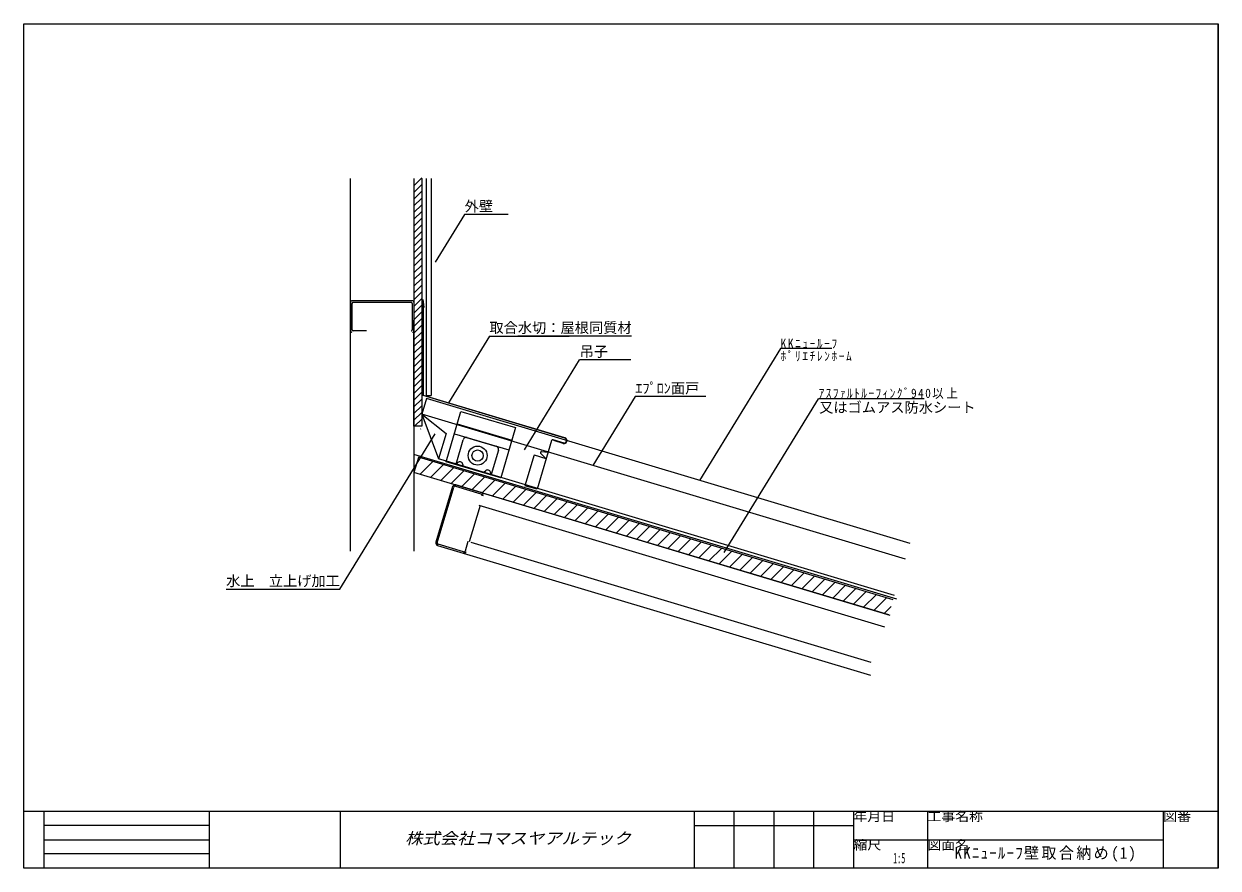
# Model space of a CAD drawing. Units: millimetres, scale not verified. Extents: x -6654 to 3221, y -946 to 390.
# Drawn here: x -6654 to -4764, y -946 to 390 of the extents above; entities that cross this region are included whole.
import ezdxf
from ezdxf.enums import TextEntityAlignment as Align

# ---------------------------------------------------------------- set-up
doc = ezdxf.new("R2010")
doc.units = ezdxf.units.MM
doc.header["$LTSCALE"] = 5
doc.layers.add('0-0_0', color=7, linetype='Continuous', lineweight=18)
doc.styles.add('HG丸ｺﾞｼｯｸM-PRO', font='')
doc.styles.add('ＭＳ ゴシック', font='')
doc.styles.get('HG丸ｺﾞｼｯｸM-PRO').set_extended_font_data('HG丸ｺﾞｼｯｸM-PRO')
doc.styles.get('ＭＳ ゴシック').set_extended_font_data('MS Gothic')

msp = doc.modelspace()

# ---------------------------------------------------------------- linework, layer by layer
at = {"layer": '0-0_0'}
for p, q in [((-6654.26, -946.271), (-6654.26, 390.229)), ((-6654.26, -946.271), (-6654.26, 390.229)), ((-4764.26, -946.271), (-4764.26, 390.229)), ((-6137.211, -444.771), (-6137.211, 145.498)), ((-6037.211, 145.498), (-6037.211, -214.771)), ((-6037.211, 145.498), (-6037.211, -444.771)), ((-6137.211, -50.16), (-6137.211, -96.16)), ((-6039.211, -48.16), (-6135.211, -48.16)), ((-6134.911, -93.86), (-6134.911, -52.462)), ((-6132.911, -50.46), (-6041.511, -50.46)), ((-6039.511, -52.462), (-6039.511, -93.86)), ((-6112.211, -95.86), (-6132.911, -95.86)), ((-5985.946, -302.968), (-5962.49, -223.351)), ((-5962.49, -223.351), (-5876.159, -248.786)), ((-5968.316, -243.128), (-5881.985, -268.563)), ((-5972.946, -258.843), (-5886.615, -284.278)), ((-5957.599, -263.365), (-5901.963, -279.756)), ((-5876.159, -248.786), (-5899.615, -328.403)), ((-5970.373, -306.722), (-5959.012, -268.161)), ((-5985.72, -302.2), (-5899.389, -327.635)), ((-5903.376, -284.552), (-5914.737, -323.114)), ((-5899.615, -328.403), (-5985.946, -302.968)), ((-5970.373, -306.722), (-5967.531, -304.201)), ((-5959.882, -306.455), (-5958.862, -310.113)), ((-5923.406, -317.201), (-5926.248, -319.722)), ((-5914.737, -323.114), (-5915.758, -319.455)), ((-5930.47, -351.78), (-5970.698, -339.711)), ((-5975.679, -342.393), (-6002.116, -430.513)), ((-6000.2, -431.087), (-5973.763, -342.968)), ((-5971.273, -341.627), (-5931.044, -353.696)), ((-5928.992, -352.224), (-5284.046, -545.716)), ((-5932.386, -372.086), (-5949.627, -429.556)), ((-5934.301, -371.512), (-5292.389, -564.094)), ((-5958.631, -445.647), (-5998.86, -433.578)), ((-5951.543, -428.981), (-5956.141, -444.306)), ((-5947.167, -430.294), (-5313.802, -620.312)), ((-6654.26, -856.271), (-4764.26, -856.271)), ((-6622.76, -856.271), (-6622.76, -946.271)), ((-6361.055, -856.271), (-6361.055, -946.271)), ((-6153.494, -856.271), (-6153.494, -946.271)), ((-6153.494, -856.271), (-6153.494, -946.271)), ((-5593.385, -856.271), (-5593.385, -946.271)), ((-5530.385, -946.271), (-5530.385, -856.271)), ((-5467.385, -856.271), (-5467.385, -946.271)), ((-5404.385, -856.271), (-5404.385, -946.271)), ((-5341.385, -856.271), (-5341.385, -946.271)), ((-5224.385, -856.271), (-5224.385, -946.271)), ((-4851.165, -856.271), (-4851.165, -946.271)), ((-6361.055, -878.771), (-6622.76, -878.771)), ((-5593.385, -878.771), (-5341.385, -878.771)), ((-5544.26, -878.771), (-5341.385, -878.771)), ((-6622.76, -901.271), (-6361.055, -901.271)), ((-5341.385, -901.271), (-4851.165, -901.271)), ((-4851.165, -901.271), (-4851.165, -946.271)), ((-6361.055, -923.771), (-6622.76, -923.771))]:
    msp.add_line(p, q, dxfattribs=at)
at = {"layer": '0-0_0', "color": 4}
for p, q in [((-6037.211, 133.857), (-6024.711, 146.357)), ((-6037.211, 123.25), (-6024.711, 135.75)), ((-6024.711, 145.498), (-6024.711, -246.591)), ((-6017.711, 145.498), (-6017.711, -197.904)), ((-6009.711, 145.498), (-6009.711, -197.904)), ((-6037.211, 112.644), (-6024.711, 125.144)), ((-6037.211, 102.037), (-6024.711, 114.537)), ((-6037.211, 91.43), (-6024.711, 103.93)), ((-6037.211, 80.824), (-6024.711, 93.324)), ((-6037.211, 70.217), (-6024.711, 82.717)), ((-5956.714, 88.366), (-6003.125, 12.744)), ((-5887.857, 88.366), (-5956.714, 88.366)), ((-6037.211, 59.611), (-6024.711, 72.111)), ((-6037.211, 49.004), (-6024.711, 61.504)), ((-6037.211, 38.397), (-6024.711, 50.897)), ((-6037.211, 27.791), (-6024.711, 40.291)), ((-6037.211, 17.184), (-6024.711, 29.684)), ((-6037.211, 6.578), (-6024.711, 19.078)), ((-6037.211, -4.029), (-6024.711, 8.471)), ((-6037.211, -14.636), (-6024.711, -2.136)), ((-6037.211, -25.242), (-6024.711, -12.742)), ((-6037.211, -35.849), (-6024.711, -23.349)), ((-6037.211, -46.455), (-6024.711, -33.955)), ((-6037.211, -57.062), (-6024.711, -44.562)), ((-6037.211, -67.669), (-6024.711, -55.169)), ((-6020.558, -58.181), (-6022.439, -45.892)), ((-6022.439, -198.276), (-6022.439, -45.892)), ((-6021.036, -58.362), (-6021.939, -52.463)), ((-6021.939, -197.904), (-6021.939, -52.463)), ((-6037.211, -78.275), (-6024.711, -65.775)), ((-6021.036, -58.362), (-6020.558, -58.181)), ((-6037.211, -88.882), (-6024.711, -76.382)), ((-6037.211, -99.488), (-6024.711, -86.988)), ((-6037.211, -110.095), (-6024.711, -97.595)), ((-6037.211, -120.702), (-6024.711, -108.202)), ((-5917.51, -103.904), (-5982.469, -209.746)), ((-5917.51, -103.904), (-5791.503, -103.904)), ((-5692.51, -103.904), (-5872.611, -103.904)), ((-6037.211, -131.308), (-6024.711, -118.808)), ((-6037.211, -141.915), (-6024.711, -129.415)), ((-5456.784, -123.74), (-5584.847, -332.403)), ((-5375.675, -123.74), (-5456.784, -123.74)), ((-6037.211, -152.521), (-6024.711, -140.021)), ((-6037.211, -163.128), (-6024.711, -150.628)), ((-5862.2, -284.224), (-5774.704, -141.66)), ((-5693.596, -141.66), (-5774.704, -141.66)), ((-6037.211, -173.735), (-6024.711, -161.235)), ((-6037.211, -184.341), (-6024.711, -171.841)), ((-6037.211, -194.948), (-6024.711, -182.448)), ((-6037.211, -205.554), (-6024.711, -193.054)), ((-6037.211, -216.161), (-6024.711, -203.661)), ((-5798.14, -265.569), (-6022.439, -198.276)), ((-5798.14, -265.047), (-6021.939, -197.904)), ((-6017.711, -197.904), (-6009.711, -197.904)), ((-5545.932, -446.88), (-5396.536, -203.458)), ((-5315.427, -203.458), (-5396.536, -203.458)), ((-5229.506, -203.458), (-5396.536, -203.458)), ((-6037.211, -226.768), (-6024.711, -214.268)), ((-6037.211, -237.374), (-6024.711, -224.874)), ((-6035.822, -246.591), (-6024.711, -235.481)), ((-6154.167, -504.771), (-6003.255, -258.88)), ((-6026.664, -251.422), (-6026.161, -250.918)), ((-5800.802, -273.827), (-5815.483, -269.422)), ((-5800.639, -273.354), (-5815.34, -268.943)), ((-6029.771, -296.317), (-6037.336, -320.148)), ((-5272.525, -520.643), (-6037.211, -291.227)), ((-5278.34, -521.327), (-6029.771, -295.888)), ((-5285.524, -545.273), (-6037.211, -319.756)), ((-6026.898, -322.851), (-6006.82, -302.773)), ((-6010.25, -327.416), (-5990.503, -307.669)), ((-5994.262, -332.642), (-5974.185, -312.564)), ((-5977.945, -337.537), (-5957.867, -317.46)), ((-5961.627, -342.433), (-5941.55, -322.355)), ((-5945.309, -347.328), (-5925.232, -327.251)), ((-5928.992, -352.224), (-5908.914, -332.146)), ((-5912.674, -357.119), (-5892.597, -337.042)), ((-5896.356, -362.015), (-5876.279, -341.937)), ((-5880.039, -366.91), (-5859.961, -346.833)), ((-5863.721, -371.806), (-5843.644, -351.728)), ((-5847.403, -376.701), (-5827.326, -356.624)), ((-5831.086, -381.597), (-5811.008, -361.519)), ((-5814.768, -386.492), (-5794.691, -366.415)), ((-5798.45, -391.388), (-5778.373, -371.311)), ((-5782.133, -396.284), (-5762.055, -376.206)), ((-5765.815, -401.179), (-5745.738, -381.102)), ((-5749.497, -406.075), (-5729.42, -385.997)), ((-5733.18, -410.97), (-5713.102, -390.893)), ((-5716.862, -415.866), (-5696.785, -395.788)), ((-5700.544, -420.761), (-5680.467, -400.684)), ((-5684.227, -425.657), (-5664.149, -405.579)), ((-5667.909, -430.552), (-5647.832, -410.475)), ((-5651.591, -435.448), (-5631.514, -415.37)), ((-5635.274, -440.343), (-5615.196, -420.266)), ((-5618.956, -445.239), (-5598.879, -425.161)), ((-5602.638, -450.134), (-5582.561, -430.057)), ((-5586.321, -455.03), (-5566.243, -434.952)), ((-5570.003, -459.925), (-5549.926, -439.848)), ((-5553.685, -464.821), (-5533.608, -444.744)), ((-5537.368, -469.716), (-5517.29, -449.639)), ((-5521.05, -474.612), (-5500.973, -454.535)), ((-5504.732, -479.508), (-5484.655, -459.43)), ((-5488.415, -484.403), (-5468.337, -464.326)), ((-5472.097, -489.299), (-5452.02, -469.221)), ((-5455.779, -494.194), (-5435.702, -474.117)), ((-5439.462, -499.09), (-5419.384, -479.012)), ((-5423.144, -503.985), (-5403.067, -483.908)), ((-5406.826, -508.881), (-5386.749, -488.803)), ((-6334.167, -504.771), (-6154.167, -504.771)), ((-6280.175, -504.771), (-6154.167, -504.771)), ((-5390.509, -513.776), (-5370.431, -493.699)), ((-5374.191, -518.672), (-5354.113, -498.594)), ((-5357.873, -523.567), (-5337.796, -503.49)), ((-5341.556, -528.463), (-5321.478, -508.385)), ((-5325.238, -533.358), (-5305.16, -513.281)), ((-5308.92, -538.254), (-5288.843, -518.177)), ((-5281.58, -532.127), (-5292.603, -543.149))]:
    msp.add_line(p, q, dxfattribs=at)
at = {"layer": '0-0_0', "color": 3}
msp.add_line((-5375.675, -123.74), (-5456.784, -123.74), dxfattribs=at)
at = {"layer": '0-0_0', "color": 1}
for p, q in [((-6017.272, -202.89), (-6024.695, -227.632)), ((-5251.651, -432.367), (-6017.211, -202.688)), ((-6024.695, -227.632), (-5998.135, -298.243)), ((-5971.253, -306.308), (-5998.135, -298.243)), ((-5276.376, -514.781), (-5971.253, -306.308))]:
    msp.add_line(p, q, dxfattribs=at)
at = {"layer": '0-0_0', "color": 5}
for p, q in [((-5819.086, -269.482), (-5842.075, -346.107)), ((-5799.355, -273.313), (-5816.595, -268.141)), ((-5847.15, -293.427), (-5860.944, -339.402)), ((-5827.707, -298.216), (-5845.905, -292.756)), ((-5835.981, -287.518), (-5836.408, -288.94)), ((-5827.707, -298.216), (-5836.15, -289.942)), ((-5834.94, -286.808), (-5824.546, -287.68)), ((-5842.075, -346.107), (-5861.475, -341.173)), ((-5842.075, -346.107), (-5860.273, -340.647))]:
    msp.add_line(p, q, dxfattribs=at)
at = {"layer": '0-0_0'}
msp.add_lwpolyline([(-6654.26, 390.229), (-4764.26, 390.229), (-4764.26, -946.271), (-6654.26, -946.271)], close=True, dxfattribs=at)
at = {"layer": '0-0_0', "color": 4}
for points in [[(-6024.711, -246.591), (-6037.211, -246.591), (-6037.211, -78.691)], [(-5574.891, -199.771), (-5686.625, -199.771), (-5753.634, -308.955)]]:
    msp.add_lwpolyline(points, dxfattribs=at)
at = {"layer": '0-0_0', "color": 1}
msp.add_lwpolyline([(-5259.134, -457.311), (-6024.695, -227.632), (-5986.167, -258.352), (-5998.135, -298.243)], dxfattribs=at)
at = {"layer": '0-0_0'}
msp.add_lwpolyline([(-5999.434, -435.493), (-5959.206, -447.563), (-5314.26, -641.055)], dxfattribs=at)
for radius in [15, 9]:
    msp.add_circle((-5936.168, -293.239), radius, dxfattribs=at)
for centre, radius, start, end in [((-6135.211, -50.16), 2, 89.99996, 180.00004), ((-6132.91, -52.461), 2.001, 90.02859, 180.02868), ((-6041.512, -52.461), 2.001, 359.97132, 89.97141), ((-6039.211, -50.16), 2, 359.99996, 90.00004), ((-6132.911, -93.86), 2, 179.99996, 270.00004), ((-6041.511, -93.86), 2, 269.99996, 360), ((-6135.211, -96.16), 2, 179.99996, 270.00004), ((-6039.211, -96.16), 2, 269.99996, 360), ((-5954.215, -269.574), 5, 73.58401, 163.58401), ((-5908.172, -283.139), 5, 343.58401, 73.58401), ((-5964.213, -307.942), 5, 76.48525, 131.57863), ((-5964.699, -307.799), 5, 15.58939, 70.68277), ((-5920.088, -320.942), 5, 76.48525, 131.57863), ((-5920.574, -320.799), 5, 15.58939, 70.68277), ((-5971.848, -343.543), 4, 73.29996, 163.30005), ((-5971.848, -343.543), 2, 73.29987, 163.30015), ((-5931.619, -355.612), 2, 343.29987, 73.30015), ((-5931.619, -355.612), 4, 343.29996, 73.30005), ((-5998.285, -431.662), 4, 163.29996, 253.30005), ((-5998.285, -431.662), 2, 163.29996, 253.30005), ((-5958.056, -443.731), 4, 253.29996, 343.30005), ((-5958.056, -443.731), 2, 253.29996, 343.30005)]:
    msp.add_arc(centre, radius, start, end, dxfattribs=at)
at = {"layer": '0-0_0', "color": 5}
for centre, radius, start, end in [((-5817.17, -270.056), 2, 73.29997, 163.30006), ((-5846.193, -293.714), 1, 73.29997, 163.30006), ((-5835.45, -289.228), 1, 163.29741, 225.57748), ((-5835.023, -287.805), 1, 85.2099, 163.30345), ((-5859.986, -339.69), 1, 163.29997, 253.30006)]:
    msp.add_arc(centre, radius, start, end, dxfattribs=at)
at = {"layer": '0-0_0', "color": 4}
for radius in [4.59, 4.09]:
    msp.add_arc((-5799.306, -269.487), radius, 250.98287, 71.74205, dxfattribs=at)

# ---------------------------------------------------------------- texts
at = {"layer": '0-0_0', "style": 'ＭＳ ゴシック'}
for s, p in [('外壁', (-5956.714, 88.366)), ('取合水切：屋根同質材', (-5917.51, -103.904)), ('吊子', (-5774.704, -141.66)), ('ｴﾌﾟﾛﾝ面戸', (-5686.625, -199.771)), ('又はゴムアス防水シート', (-5395.59, -230.095)), ('水上\u3000立上げ加工', (-6334.167, -504.771))]:
    msp.add_text(s, height=16.5, dxfattribs=at).set_placement(p, align=Align.BOTTOM_LEFT)
for s, height, width, p in [('年月日', 14.66, 1.1, (-5341.385, -876.271)), ('工事名称', 14.66, 1.1, (-5224.385, -876.271)), ('図番', 14.66, 1.1, (-4851.165, -876.271)), ('縮尺', 14.66, 1.1, (-5341.385, -921.271)), ('図面名', 14.66, 1.1, (-5224.385, -921.271)), ('1:5', 16.5, 0.5, (-5278.708, -943.505))]:
    msp.add_text(s, height=height, dxfattribs=dict(at, width=width)).set_placement(p, align=Align.BOTTOM_LEFT)
at = {"layer": '0-0_0', "color": 3, "style": 'HG丸ｺﾞｼｯｸM-PRO', "oblique": 15, "width": 1.1}
msp.add_text('株式会社コマスヤアルテック', height=18.33, dxfattribs=at).set_placement((-6050.939, -913.771), align=Align.BOTTOM_LEFT)
at = {"layer": '0-0_0', "char_height": 14.66, "attachment_point": 7, "style": 'ＭＳ ゴシック'}
for s, insert in [('\\T1.28;\\W0.9;KKﾆｭｰﾙｰﾌ', (-5456.784, -123.74)), ('\\T1.28;\\W0.9;ﾎﾟﾘｴﾁﾚﾝﾎｰﾑ', (-5456.784, -143.74)), ('\\T1.25;\\W0.9;ｱｽﾌｧﾙﾄﾙｰﾌｨﾝｸﾞ940以上', (-5396.536, -203.458))]:
    msp.add_mtext(s, dxfattribs=dict(at, insert=insert))
at = {"layer": '0-0_0', "color": 3, "insert": (-5181.525, -936.271), "char_height": 18.33, "attachment_point": 7, "style": 'ＭＳ ゴシック'}
msp.add_mtext('\\T1.16;\\W0.95;KKﾆｭｰﾙｰﾌ壁取合納め(1)', dxfattribs=at)

doc.saveas('drawing.dxf')
